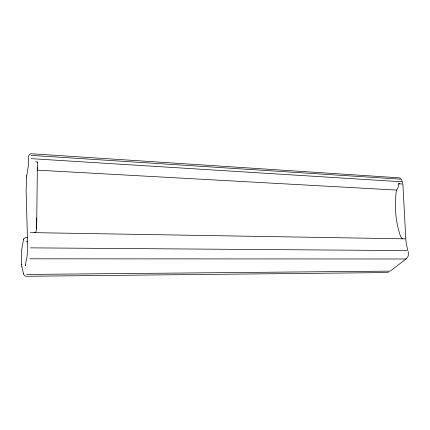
<?xml version="1.0" encoding="UTF-8"?>
<svg xmlns="http://www.w3.org/2000/svg" width="430" height="430" viewBox="0 0 430 430"><rect width="100%" height="100%" fill="white"/><g stroke="black" fill="none" stroke-linecap="round" stroke-linejoin="round"><path stroke-width="0.64" d="M37.582 161.9A7.907 0.828 -88.1 0 1 37.351 167.007L36.641 228.685A12.443 10.218 6.9 0 1 36.598 229.588L35.932 231.813L34.701 232.657M27.627 237.854C25.945 237.333 23.521 237.957 23.408 240.004L21.581 250.088L21.656 264.235M37.319 167.367L37.27 167.915A7.907 0.828 -88.1 0 1 37.179 168.748M26.601 177.181L26.112 190.855L27.708 247.266L27.171 256.006L25.187 265.713L25.623 265.014M26.735 175.838L28.154 166.722C29.917 163.524 25.886 155.241 30.89 153.73L399.233 177.816L400.803 178.396M26.59 177.257L26.741 175.752M23.585 239.311L23.714 239.005M406.307 258.79C408.371 257.07 408.849 254.039 408.263 251.534M390.451 270.959L406.248 258.839M388.661 272.039L385.898 272.582L25.902 276.27L24.284 275.56L23.489 273.722M398.411 183.895L399.723 183.846L398.562 183.777A6.154 3.913 -84.5 0 1 397.965 187.711L397.659 188.399A6.154 3.913 -84.5 0 1 396.449 190.065A75.89 54.357 -84.7 0 0 400.088 235.054L400.217 235.414M390.005 271.126L26.558 274.442M405.796 259L29.901 258.812M30.455 247.857L407.516 250.599M26.026 241.81L27.493 241.827M30.32 232.587L405.264 238.844M31.03 155.38L401.007 179.197M31.148 158.654L401.942 181.772M36.969 170.129L396.449 190.065M399.814 183.852L402.394 184.008M402.668 238.8L401.679 238.112L400.604 236.36A9.213 6.16 45.9 0 1 400.303 235.656M401.523 179.471L402.819 183.438M407.753 249.911L406.511 245.035L405.839 239.94L402.899 184.169M21.699 265.557L21.839 266.611M21.812 266.493L23.521 273.846M36.636 228.373L36.614 227.911A101.308 12.405 -88.2 0 1 36.351 217.988M21.5 264.708L21.505 265.068M21.726 264.38A1.94 0.505 -1.6 0 1 21.661 264.203M21.731 264.6A1.94 0.715 -2.3 0 1 21.661 264.348M35.647 161.787A2.091 0.408 2.4 0 1 37.362 162.303"/></g></svg>
